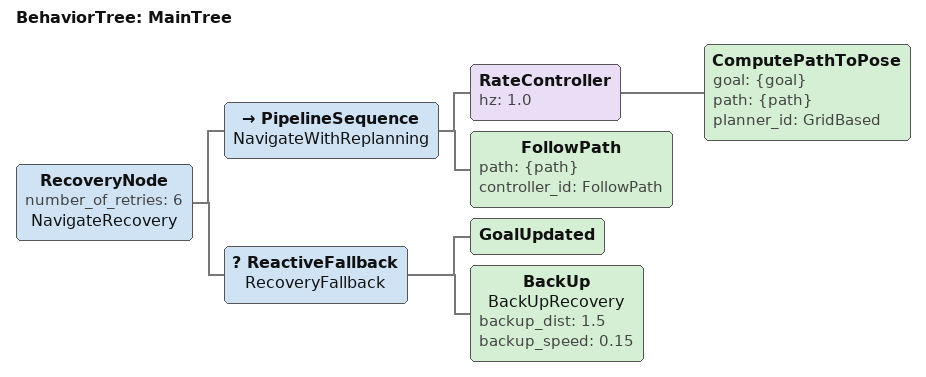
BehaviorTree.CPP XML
<root BTCPP_format="4" main_tree_to_execute="MainTree">
  <BehaviorTree ID="MainTree">
    <RecoveryNode number_of_retries="6" name="NavigateRecovery">
      <PipelineSequence name="NavigateWithReplanning">
        <RateController hz="1.0">
          <ComputePathToPose goal="{goal}" path="{path}" planner_id="GridBased"/>
        </RateController>
        <FollowPath path="{path}" controller_id="FollowPath"/>
      </PipelineSequence>
      <ReactiveFallback name="RecoveryFallback">
        <GoalUpdated/>
        <BackUp name="BackUpRecovery" backup_dist="1.5" backup_speed="0.15"/>
      </ReactiveFallback>
    </RecoveryNode>
  </BehaviorTree>
</root>
